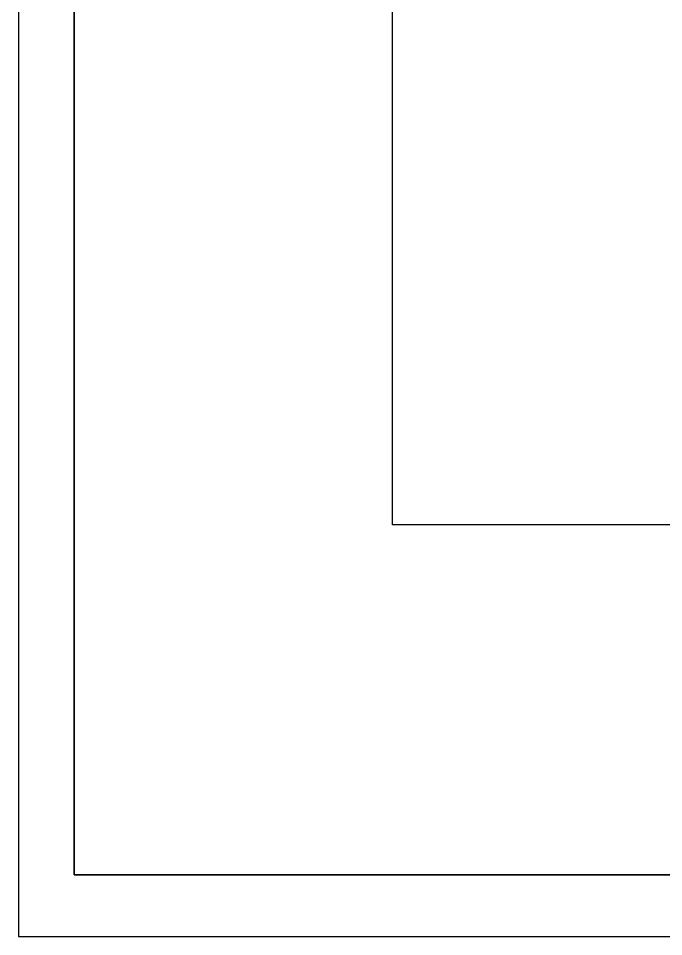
# Model space of a CAD drawing. Header units: inches. Extents: x -172 to 397, y -177 to 127.
# Drawn here: x -107.88 to -76.56, y 38.36 to 82.91 of the extents above; entities that cross this region are included whole.
import ezdxf

# ---------------------------------------------------------------- set-up
doc = ezdxf.new("R2010")
doc.units = ezdxf.units.IN
doc.header["$MEASUREMENT"] = 0
doc.header["$XCLIPFRAME"] = 2
picture_1 = doc.add_image_def('image3.tif', size_in_pixel=(13248, 8704))

msp = doc.modelspace()

# ---------------------------------------------------------------- linework, layer by layer
at = {"color": 0}
msp.add_lwpolyline([(-107.879, 38.364), (18.271, 38.364), (18.271, 127.463), (-107.879, 127.463)], close=True, dxfattribs=at)
at = {"color": 1}
for points in [[(-105.171, 41.364), (15.271, 41.364), (15.271, 124.463), (-105.171, 124.463)], [(-105.171, 124.463), (1.771, 124.463), (1.771, 41.364), (-105.171, 41.364)], [(-105.171, 124.463), (1.771, 124.463), (1.771, 41.364), (-105.171, 41.364)]]:
    msp.add_lwpolyline(points, close=True, dxfattribs=at)

# ---------------------------------------------------------------- pictures from other files: only their frames are drawn
image = msp.add_image(picture_1, insert=(-98.8, 49.995), size_in_units=(103.26, 67.842))
image.set_boundary_path([(1164.3, 432.64), (11144.9, 7632.07)])

doc.saveas('drawing.dxf')
